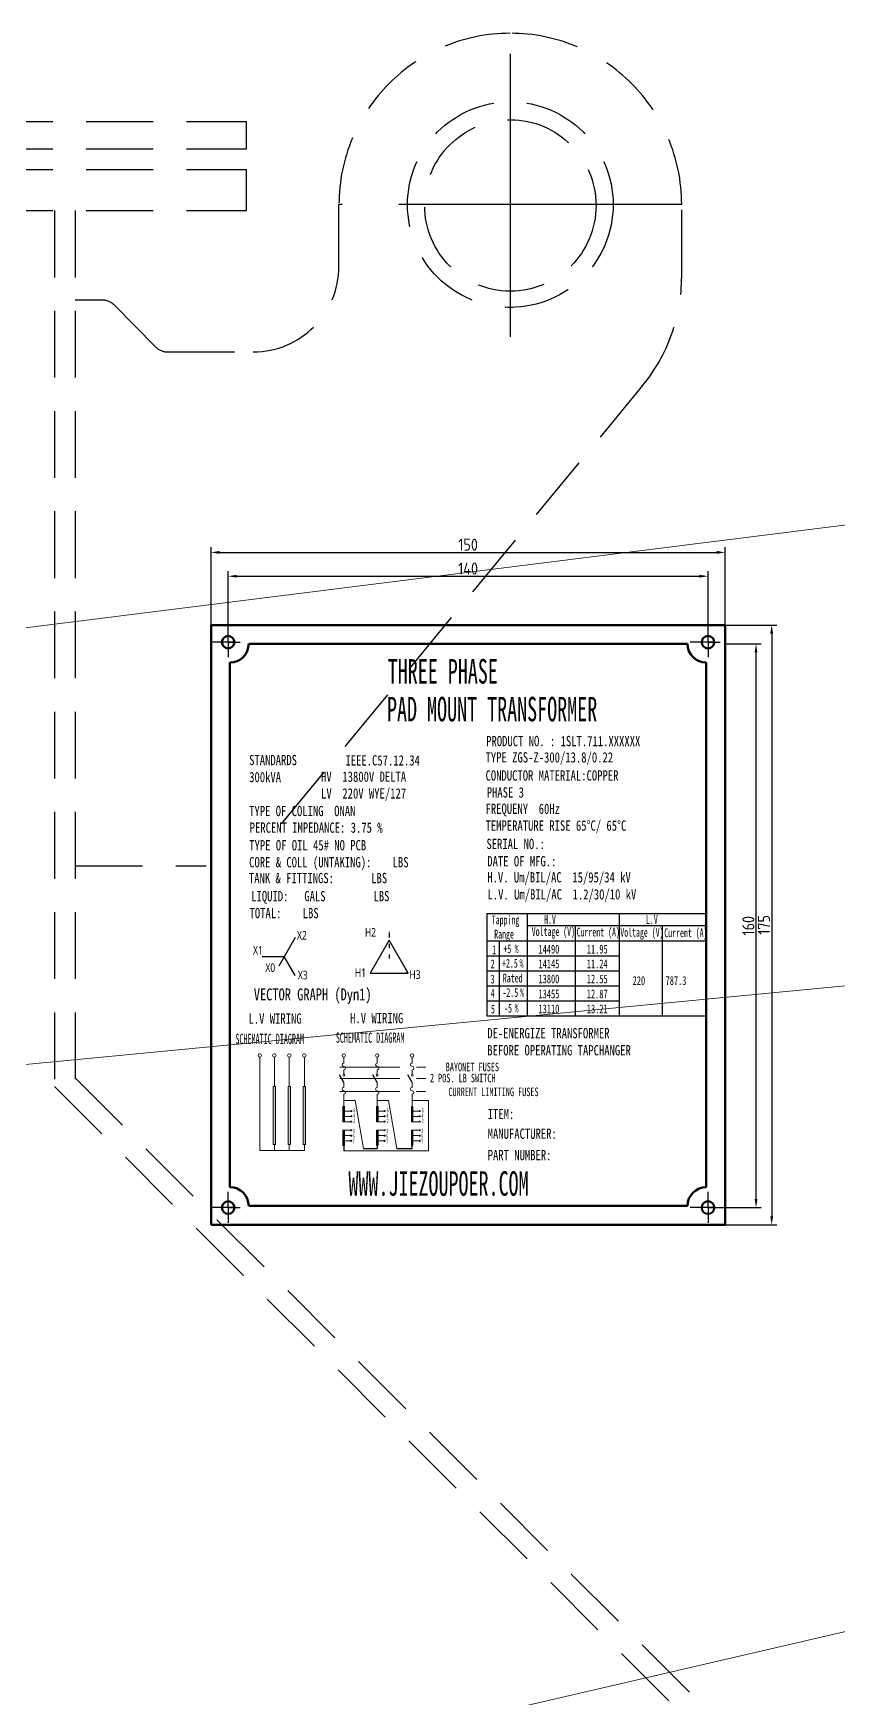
# Model space of a CAD drawing. Header units: millimetres. Extents: x 70841 to 133731, y -170061 to -164340.
# Drawn here: x 119347.7 to 119582.5, y -166025.4 to -165539.7 of the extents above; entities that cross this region are included whole.
import ezdxf
from ezdxf.enums import TextEntityAlignment as Align

# ---------------------------------------------------------------- set-up
doc = ezdxf.new("R2010")
doc.units = ezdxf.units.MM
doc.header["$LTSCALE"] = 13
for name, pattern in [('2 虚线', [5.75, 4.5, -1.25]), ('ACAD_ISO03W100', [1.18, 0.47, -0.71]), ('ACAD_ISO04W100', [30, 24, -3, 0, -3]), ('CENTERX2', [101.6, 63.5, -12.7, 12.7, -12.7]), ('DASHED', [0.75, 0.5, -0.25]), ('HIDDEN', [9.525, 6.35, -3.175])]:
    doc.linetypes.add(name, pattern=pattern)
for name, color, linetype in [('1', 4, 'Continuous'), ('2', 3, 'Continuous'), ('4', 2, 'HIDDEN'), ('4虚线层', 6, 'DASHED'), ('HYJ1', 6, 'ACAD_ISO04W100'), ('HYJ3', 4, 'Continuous')]:
    doc.layers.add(name, color=color, linetype=linetype)
for name, color, linetype, lineweight in [('2-0.13', 3, 'Continuous', 13), ('标注、文本', 3, 'Continuous', 25), ('铁心', 3, 'Continuous', 0)]:
    doc.layers.add(name, color=color, linetype=linetype, lineweight=lineweight)
doc.styles.add('11', font='')
doc.styles.get("Standard").update_dxf_attribs({"font": 'gbenor.shx', "bigfont": 'gbcbig.shx'})
doc.styles.add('宋体', font='', dxfattribs={"width": 0.6})
doc.styles.get('11').set_extended_font_data('FangSong_GB2312')
doc.styles.get('宋体').set_extended_font_data('Microsoft YaHei')
doc.dimstyles.new('1$0', dxfattribs={"dimtxt": 3.5, "dimasz": 2.5, "dimexe": 1.5, "dimexo": 0, "dimgap": 0.5, "dimtad": 1, "dimtoh": 1, "dimdec": 1, "dimtxsty": 'Standard', "dimcen": 2.5, "dimclrd": 3, "dimclre": 3, "dimclrt": 3, "dimadec": 1, "dimazin": 0, "dimtfac": 1, "dimtdec": 1, "dimtmove": 0, "dimatfit": 2, "dimfxl": 1.5, "dimarcsym": 0})

# ---------------------------------------------------------------- blocks, each defined once
blk = doc.blocks.new('*D1578')
at = {"layer": '2', "color": 3, "lineweight": -2, "transparency": 16777216}
for p, q in [((120754.4, -168095.5), (120765.05, -168095.5)), ((120763.55, -168257.51), (120763.55, -168098)), ((120752.7, -168260.01), (120765.05, -168260.01))]:
    blk.add_line(p, q, dxfattribs=at)
at = {"layer": '2', "color": 3, "transparency": 16777216}
for points in [[(120763.13, -168098), (120763.96, -168098), (120763.55, -168095.5)], [(120763.13, -168257.51), (120763.96, -168257.51), (120763.55, -168260.01)]]:
    blk.add_solid(points, dxfattribs=at)
at = {"layer": 'Defpoints', "color": 0, "transparency": 16777216}
for p in [(120754.4, -168095.5), (120763.55, -168095.5), (120752.7, -168260.01)]:
    blk.add_point(p, dxfattribs=at)
at = {"layer": '2', "color": 3, "transparency": 16777216, "insert": (120761.3, -168177.76), "char_height": 3.5, "attachment_point": 5, "rotation": 90}
blk.add_mtext('160', dxfattribs=at)
blk = doc.blocks.new('*D1579')
at = {"layer": '2', "color": 3, "lineweight": -2, "transparency": 16777216}
for p, q in [((120754.53, -168090.01), (120769.61, -168090.01)), ((120768.11, -168092.51), (120768.11, -168262.52)), ((120754.53, -168265.02), (120769.61, -168265.02))]:
    blk.add_line(p, q, dxfattribs=at)
at = {"layer": '2', "color": 3, "transparency": 16777216}
for points in [[(120767.69, -168092.51), (120768.53, -168092.51), (120768.11, -168090.01)], [(120767.69, -168262.52), (120768.53, -168262.52), (120768.11, -168265.02)]]:
    blk.add_solid(points, dxfattribs=at)
at = {"layer": 'Defpoints', "color": 0, "transparency": 16777216}
for p in [(120754.53, -168090.01), (120754.53, -168265.02), (120768.11, -168265.02)]:
    blk.add_point(p, dxfattribs=at)
at = {"layer": '2', "color": 3, "transparency": 16777216, "insert": (120765.86, -168177.52), "char_height": 3.5, "attachment_point": 5, "rotation": 90}
blk.add_mtext('175', dxfattribs=at)
blk = doc.blocks.new('*D1580')
at = {"layer": '2', "color": 3, "lineweight": -2, "transparency": 16777216}
for p, q in [((120609.53, -168090.37), (120609.53, -168074.27)), ((120612.03, -168075.77), (120747.03, -168075.77)), ((120749.53, -168090.37), (120749.53, -168074.27))]:
    blk.add_line(p, q, dxfattribs=at)
at = {"layer": '2', "color": 3, "transparency": 16777216}
for points in [[(120612.03, -168075.35), (120612.03, -168076.18), (120609.53, -168075.77)], [(120747.03, -168075.35), (120747.03, -168076.18), (120749.53, -168075.77)]]:
    blk.add_solid(points, dxfattribs=at)
at = {"layer": 'Defpoints', "color": 0, "transparency": 16777216}
for p in [(120749.53, -168075.77), (120609.53, -168090.37), (120749.53, -168090.37)]:
    blk.add_point(p, dxfattribs=at)
at = {"layer": '2', "color": 3, "transparency": 16777216, "insert": (120679.53, -168073.52), "char_height": 3.5, "attachment_point": 5}
blk.add_mtext('140', dxfattribs=at)
blk = doc.blocks.new('*D1581')
at = {"layer": '2', "color": 3, "lineweight": -2, "transparency": 16777216}
for p, q in [((120604.53, -168090.01), (120604.53, -168067.31)), ((120607.03, -168068.81), (120752.03, -168068.81)), ((120754.53, -168090.01), (120754.53, -168067.31))]:
    blk.add_line(p, q, dxfattribs=at)
at = {"layer": '2', "color": 3, "transparency": 16777216}
for points in [[(120607.03, -168068.39), (120607.03, -168069.23), (120604.53, -168068.81)], [(120752.03, -168068.39), (120752.03, -168069.23), (120754.53, -168068.81)]]:
    blk.add_solid(points, dxfattribs=at)
at = {"layer": 'Defpoints', "color": 0, "transparency": 16777216}
for p in [(120754.53, -168068.81), (120604.53, -168090.01), (120754.53, -168090.01)]:
    blk.add_point(p, dxfattribs=at)
at = {"layer": '2', "color": 3, "transparency": 16777216, "insert": (120679.53, -168066.56), "char_height": 3.5, "attachment_point": 5}
blk.add_mtext('150', dxfattribs=at)
blk = doc.blocks.new('125560')
at = {"layer": '铁心'}
h = blk.add_hatch(color=256, dxfattribs=at)
h.dxf.hatch_style = 1
h.paths.add_polyline_path([(120622.68, -168224.63), (120623.31, -168224.63), (120623.31, -168241.61), (120622.68, -168241.61)])
h = blk.add_hatch(color=256, dxfattribs=at)
h.dxf.hatch_style = 1
h.paths.add_polyline_path([(120627.05, -168224.63), (120627.67, -168224.63), (120627.67, -168241.61), (120627.05, -168241.61)])
h = blk.add_hatch(color=256, dxfattribs=at)
h.dxf.hatch_style = 1
h.paths.add_polyline_path([(120631.44, -168224.63), (120632.06, -168224.63), (120632.06, -168241.61), (120631.44, -168241.61)])
h = blk.add_hatch(color=256, dxfattribs=at)
h.dxf.hatch_style = 1
h.paths.add_polyline_path([(120643.49, -168230.49), (120643.02, -168230.49), (120643.49, -168234.95)])
h.paths.add_polyline_path([(120643.02, -168230.49), (120643.49, -168234.95), (120643.02, -168234.95)])
h = blk.add_hatch(color=256, dxfattribs=at)
h.dxf.hatch_style = 1
h.paths.add_polyline_path([(120643.37, -168230.49), (120643.13, -168230.49), (120643.37, -168234.95)])
h.paths.add_polyline_path([(120643.13, -168230.49), (120643.37, -168234.95), (120643.13, -168234.95)])
h = blk.add_hatch(color=256, dxfattribs=at)
h.dxf.hatch_style = 1
h.paths.add_polyline_path([(120653.25, -168230.49), (120652.77, -168230.49), (120653.25, -168234.95)])
h.paths.add_polyline_path([(120652.77, -168230.49), (120653.25, -168234.95), (120652.77, -168234.95)])
h = blk.add_hatch(color=256, dxfattribs=at)
h.dxf.hatch_style = 1
h.paths.add_polyline_path([(120653.13, -168230.49), (120652.89, -168230.49), (120653.13, -168234.95)])
h.paths.add_polyline_path([(120652.89, -168230.49), (120653.13, -168234.95), (120652.89, -168234.95)])
h = blk.add_hatch(color=256, dxfattribs=at)
h.dxf.hatch_style = 1
h.paths.add_polyline_path([(120663.45, -168230.49), (120662.97, -168230.49), (120663.45, -168234.95)])
h.paths.add_polyline_path([(120662.97, -168230.49), (120663.45, -168234.95), (120662.97, -168234.95)])
h = blk.add_hatch(color=256, dxfattribs=at)
h.dxf.hatch_style = 1
h.paths.add_polyline_path([(120663.33, -168230.49), (120663.09, -168230.49), (120663.33, -168234.95)])
h.paths.add_polyline_path([(120663.09, -168230.49), (120663.33, -168234.95), (120663.09, -168234.95)])
h = blk.add_hatch(color=256, dxfattribs=at)
h.dxf.hatch_style = 1
h.paths.add_polyline_path([(120643.49, -168237.44), (120643.02, -168237.44), (120643.49, -168241.91)])
h.paths.add_polyline_path([(120643.02, -168237.44), (120643.49, -168241.91), (120643.02, -168241.91)])
h = blk.add_hatch(color=256, dxfattribs=at)
h.dxf.hatch_style = 1
h.paths.add_polyline_path([(120643.37, -168237.44), (120643.13, -168237.44), (120643.37, -168241.91)])
h.paths.add_polyline_path([(120643.13, -168237.44), (120643.37, -168241.91), (120643.13, -168241.91)])
h = blk.add_hatch(color=256, dxfattribs=at)
h.dxf.hatch_style = 1
h.paths.add_polyline_path([(120653.25, -168237.44), (120652.77, -168237.44), (120653.25, -168241.91)])
h.paths.add_polyline_path([(120652.77, -168237.44), (120653.25, -168241.91), (120652.77, -168241.91)])
h = blk.add_hatch(color=256, dxfattribs=at)
h.dxf.hatch_style = 1
h.paths.add_polyline_path([(120653.13, -168237.44), (120652.89, -168237.44), (120653.13, -168241.91)])
h.paths.add_polyline_path([(120652.89, -168237.44), (120653.13, -168241.91), (120652.89, -168241.91)])
h = blk.add_hatch(color=256, dxfattribs=at)
h.dxf.hatch_style = 1
h.paths.add_polyline_path([(120663.45, -168237.44), (120662.97, -168237.44), (120663.45, -168241.91)])
h.paths.add_polyline_path([(120662.97, -168237.44), (120663.45, -168241.91), (120662.97, -168241.91)])
h = blk.add_hatch(color=256, dxfattribs=at)
h.dxf.hatch_style = 1
h.paths.add_polyline_path([(120663.33, -168237.44), (120663.09, -168237.44), (120663.33, -168241.91)])
h.paths.add_polyline_path([(120663.09, -168237.44), (120663.33, -168241.91), (120663.09, -168241.91)])
at = {"layer": '2'}
for points in [[(120656.48, -168179.24, 0, 0.385, 0), (120656.48, -168180.01, 0.385, 0.385, 0)], [(120629.08, -168181.19, 0, 0.385, 0), (120628.7, -168181.86, 0.385, 0.385, 0)], [(120656.48, -168181.97, 0, 0.385, 0), (120656.87, -168182.64, 0.385, 0.385, 0)], [(120619.45, -168186.75, 0, 0.385, 0), (120620.22, -168186.75, 0.385, 0.385, 0)], [(120629.08, -168192.31, 0, 0.385, 0), (120628.7, -168191.64, 0.385, 0.385, 0)], [(120650.92, -168191.6, 0, 0.385, 0), (120651.31, -168190.93, 0.385, 0.385, 0)]]:
    blk.add_lwpolyline(points, format="xyseb", dxfattribs=at)
at = {"layer": '2', "linetype": 'ACAD_ISO03W100', "ltscale": 0.2}
blk.add_lwpolyline([(120656.48, -168180.01), (120656.48, -168188.39)], dxfattribs=at)
at = {"layer": '2'}
for points in [[(120629.08, -168181.19), (120624.27, -168189.53)], [(120619.45, -168186.75), (120625.87, -168186.75)], [(120629.08, -168192.31), (120625.87, -168186.75)]]:
    blk.add_lwpolyline(points, dxfattribs=at)
blk.add_lwpolyline([(120656.48, -168181.97), (120650.92, -168191.6), (120662.04, -168191.6)], close=True, dxfattribs=at)
at = {"layer": '2', "linetype": 'Continuous'}
blk.add_lwpolyline([(120662.04, -168191.6), (120661.27, -168191.6)], dxfattribs=at)
at = {"layer": '2-0.13'}
for p, q in [((120725.35, -168177.71), (120737.96, -168177.71)), ((120618.74, -168216.13), (120618.74, -168243.31)), ((120618.74, -168243.31), (120631.75, -168243.31))]:
    blk.add_line(p, q, dxfattribs=at)
for centre, radius in [((120618.74, -168215.63), 0.499), ((120623, -168215.63), 0.499), ((120627.36, -168215.63), 0.499), ((120631.75, -168215.63), 0.499), ((120643.25, -168215.63), 0.499), ((120653.01, -168215.63), 0.499), ((120663.21, -168215.63), 0.499), ((120643.25, -168221.36), 0.249), ((120653.01, -168221.36), 0.249), ((120663.21, -168221.36), 0.249)]:
    blk.add_circle(centre, radius, dxfattribs=at)
for centre, start, end in [((120643.25, -168218.32), 90, 270), ((120643.25, -168219.32), 270, 90), ((120653.01, -168218.32), 90, 270), ((120653.01, -168219.32), 270, 90), ((120663.21, -168218.32), 90, 270), ((120663.21, -168219.32), 270, 90), ((120643.25, -168225.46), 90, 270), ((120643.25, -168226.45), 270, 90), ((120653.01, -168225.46), 90, 270), ((120653.01, -168226.45), 270, 90), ((120663.21, -168225.46), 90, 270), ((120663.21, -168226.45), 270, 90)]:
    blk.add_arc(centre, 0.499, start, end, dxfattribs=at)
at = {"layer": 'HYJ1', "color": 1, "linetype": 'CENTERX2'}
for p, q in [((120609.53, -168095.01), (120609.53, -168090.37)), ((120749.53, -168095.01), (120749.53, -168090.37)), ((120609.53, -168095.01), (120604.29, -168095.01)), ((120611.36, -168095.01), (120609.53, -168095.01)), ((120609.53, -168095.01), (120613.03, -168095.01)), ((120609.53, -168095.01), (120609.53, -168099.41)), ((120609.53, -168095.01), (120609.53, -168096.84)), ((120749.53, -168095.01), (120744.29, -168095.01)), ((120751.36, -168095.01), (120749.53, -168095.01)), ((120749.53, -168095.01), (120753.03, -168095.01)), ((120749.53, -168095.01), (120749.53, -168099.41)), ((120749.53, -168095.01), (120749.53, -168096.84)), ((120609.53, -168260.01), (120609.53, -168255.37)), ((120749.53, -168260.01), (120749.53, -168255.37)), ((120609.53, -168260.01), (120604.29, -168260.01)), ((120611.36, -168260.01), (120609.53, -168260.01)), ((120609.53, -168260.01), (120613.03, -168260.01)), ((120609.53, -168260.01), (120609.53, -168264.41)), ((120609.53, -168260.01), (120609.53, -168261.84)), ((120749.53, -168260.01), (120744.29, -168260.01)), ((120751.36, -168260.01), (120749.53, -168260.01)), ((120749.53, -168260.01), (120753.03, -168260.01)), ((120749.53, -168260.01), (120749.53, -168264.41)), ((120749.53, -168260.01), (120749.53, -168261.84))]:
    blk.add_line(p, q, dxfattribs=at)
at = {"layer": 'HYJ3', "linetype": 'ByBlock', "lineweight": 50}
for p, q in [((120754.53, -168090.01), (120604.53, -168090.01)), ((120604.53, -168090.01), (120604.53, -168265.02)), ((120754.53, -168265.02), (120754.53, -168090.01)), ((120743.56, -168095.5), (120615.51, -168095.5)), ((120610.02, -168100.99), (120610.02, -168254.04)), ((120749.04, -168254.04), (120749.04, -168100.99)), ((120615.51, -168259.53), (120743.56, -168259.53)), ((120754.53, -168265.02), (120604.53, -168265.02))]:
    blk.add_line(p, q, dxfattribs=at)
for centre in [(120609.53, -168095.01), (120749.53, -168095.01), (120609.53, -168260.01), (120749.53, -168260.01)]:
    blk.add_circle(centre, 1.83, dxfattribs=at)
for centre, start, end in [((120610.02, -168095.5), 270, 0), ((120749.04, -168095.5), 180, 270), ((120610.02, -168259.53), 0, 90), ((120749.04, -168259.53), 90, 180)]:
    blk.add_arc(centre, 5.49, start, end, dxfattribs=at)
at = {"layer": '标注、文本', "color": 0}
for p, q in [((120684.96, -168174.2), (120684.96, -168204.09)), ((120684.96, -168174.2), (120684.96, -168204.09)), ((120684.96, -168174.2), (120749.04, -168174.2)), ((120696.75, -168174.2), (120696.75, -168204.09)), ((120723.63, -168174.2), (120723.63, -168204.09)), ((120749.04, -168174.2), (120749.04, -168208.47)), ((120696.75, -168177.71), (120720.36, -168177.71)), ((120710.8, -168177.71), (120710.8, -168204.09)), ((120714.75, -168177.71), (120749.04, -168177.71)), ((120736.12, -168177.71), (120736.12, -168204.09)), ((120684.96, -168182.18), (120749.04, -168182.18)), ((120688.58, -168182.18), (120688.58, -168204.09)), ((120684.96, -168186.56), (120723.63, -168186.56)), ((120684.96, -168190.94), (120723.63, -168190.94)), ((120684.96, -168195.32), (120723.63, -168195.32)), ((120684.96, -168199.71), (120723.63, -168199.71)), ((120684.96, -168204.09), (120749.04, -168204.09))]:
    blk.add_line(p, q, dxfattribs=at)
at = {"layer": '标注、文本', "color": 2, "linetype": '2 虚线', "lineweight": 9, "ltscale": 0.3}
for p, q in [((120642.06, -168219.07), (120667.19, -168219.07)), ((120642.06, -168222.37), (120667.19, -168222.37)), ((120642.06, -168226.11), (120667.19, -168226.11))]:
    blk.add_line(p, q, dxfattribs=at)
at = {"layer": '标注、文本'}
for p, q in [((120643.25, -168223.53), (120642, -168221.26)), ((120653.01, -168223.53), (120651.75, -168221.26)), ((120663.21, -168223.53), (120661.96, -168221.26)), ((120643.25, -168241.91), (120643.25, -168243.45)), ((120649.01, -168242.77), (120653.01, -168242.77)), ((120653.01, -168241.92), (120653.01, -168242.77)), ((120658.77, -168242.77), (120663.21, -168242.77)), ((120663.21, -168242.77), (120663.21, -168241.91))]:
    blk.add_line(p, q, dxfattribs=at)
at = {"layer": '铁心'}
for p, q in [((120623, -168216.13), (120623, -168224.63)), ((120627.36, -168216.13), (120627.36, -168224.63)), ((120631.75, -168216.13), (120631.75, -168224.63)), ((120646.59, -168228.79), (120643.25, -168228.79)), ((120649.01, -168242.77), (120646.59, -168228.79)), ((120656.35, -168228.79), (120653, -168228.79)), ((120658.77, -168242.77), (120656.35, -168228.79)), ((120663.21, -168228.79), (120668.01, -168228.79)), ((120668.01, -168228.79), (120668.01, -168243.45)), ((120623, -168243.31), (120623, -168241.61)), ((120627.36, -168243.31), (120627.36, -168241.61)), ((120631.75, -168243.31), (120631.75, -168241.61)), ((120653.01, -168242.77), (120649.01, -168242.77)), ((120663.21, -168242.77), (120658.77, -168242.77))]:
    blk.add_line(p, q, dxfattribs=at)
for points in [[(120643.25, -168217.82), (120643.25, -168216.13)], [(120653.01, -168217.82), (120653.01, -168216.13)], [(120663.21, -168217.82), (120663.21, -168216.13)], [(120643.25, -168221.11), (120643.25, -168219.82)], [(120643.25, -168224.96), (120643.25, -168223.53)], [(120653.01, -168221.11), (120653.01, -168219.82)], [(120653.01, -168224.96), (120653.01, -168223.53)], [(120663.21, -168221.11), (120663.21, -168219.82)], [(120663.21, -168224.96), (120663.21, -168223.53)], [(120643.25, -168230.49), (120643.25, -168226.95)], [(120653.01, -168230.49), (120653.01, -168226.95)], [(120663.21, -168230.49), (120663.21, -168226.95)], [(120643.49, -168230.49), (120643.02, -168230.49), (120643.49, -168234.95), (120643.49, -168230.49)], [(120643.37, -168230.49), (120643.13, -168230.49), (120643.37, -168234.95), (120643.37, -168230.49)], [(120643.25, -168230.49), (120643.25, -168234.95)], [(120643.25, -168231.84), (120645.29, -168231.84)], [(120643.25, -168233.38), (120645.29, -168233.38)], [(120653.25, -168230.49), (120652.77, -168230.49), (120653.25, -168234.95), (120653.25, -168230.49)], [(120653.13, -168230.49), (120652.89, -168230.49), (120653.13, -168234.95), (120653.13, -168230.49)], [(120653.01, -168230.49), (120653.01, -168234.95)], [(120653.01, -168231.84), (120655.05, -168231.84)], [(120653.01, -168233.38), (120655.05, -168233.38)], [(120663.45, -168230.49), (120662.97, -168230.49), (120663.45, -168234.95), (120663.45, -168230.49)], [(120663.33, -168230.49), (120663.09, -168230.49), (120663.33, -168234.95), (120663.33, -168230.49)], [(120663.21, -168230.49), (120663.21, -168234.95)], [(120663.21, -168231.84), (120665.28, -168231.84)], [(120663.21, -168233.38), (120665.28, -168233.38)], [(120643.49, -168237.44), (120643.02, -168237.44), (120643.49, -168241.91), (120643.49, -168237.44)], [(120643.37, -168237.44), (120643.13, -168237.44), (120643.37, -168241.91), (120643.37, -168237.44)], [(120643.25, -168234.95), (120645.29, -168234.95)], [(120643.25, -168241.91), (120643.25, -168237.44)], [(120643.25, -168237.44), (120645.29, -168237.44)], [(120643.25, -168239.01), (120645.29, -168239.01)], [(120653.25, -168237.44), (120652.77, -168237.44), (120653.25, -168241.91), (120653.25, -168237.44)], [(120653.13, -168237.44), (120652.89, -168237.44), (120653.13, -168241.91), (120653.13, -168237.44)], [(120653.01, -168234.95), (120655.05, -168234.95)], [(120653.01, -168241.91), (120653.01, -168237.44)], [(120653.01, -168237.44), (120655.05, -168237.44)], [(120653.01, -168239.01), (120655.05, -168239.01)], [(120663.45, -168237.44), (120662.97, -168237.44), (120663.45, -168241.91), (120663.45, -168237.44)], [(120663.33, -168237.44), (120663.09, -168237.44), (120663.33, -168241.91), (120663.33, -168237.44)], [(120663.21, -168234.95), (120665.28, -168234.95)], [(120663.21, -168241.91), (120663.21, -168237.44)], [(120663.21, -168237.44), (120665.28, -168237.44)], [(120663.21, -168239.01), (120665.28, -168239.01)], [(120643.25, -168240.55), (120645.29, -168240.55)], [(120668.01, -168243.45), (120668.01, -168243.45), (120643.25, -168243.45)], [(120653.01, -168240.55), (120655.05, -168240.55)], [(120663.21, -168240.55), (120665.28, -168240.55)]]:
    blk.add_lwpolyline(points, dxfattribs=at)
for points in [[(120623.31, -168241.61), (120622.68, -168241.61), (120622.68, -168224.63), (120623.31, -168224.63)], [(120627.67, -168241.61), (120627.05, -168241.61), (120627.05, -168224.63), (120627.67, -168224.63)], [(120632.06, -168241.61), (120631.44, -168241.61), (120631.44, -168224.63), (120632.06, -168224.63)], [(120643.02, -168230.49), (120643.49, -168234.95), (120643.02, -168234.95), (120643.02, -168230.49)], [(120643.13, -168230.49), (120643.37, -168234.95), (120643.13, -168234.95), (120643.13, -168230.49)], [(120652.77, -168230.49), (120653.25, -168234.95), (120652.77, -168234.95), (120652.77, -168230.49)], [(120652.89, -168230.49), (120653.13, -168234.95), (120652.89, -168234.95), (120652.89, -168230.49)], [(120662.97, -168230.49), (120663.45, -168234.95), (120662.97, -168234.95), (120662.97, -168230.49)], [(120663.09, -168230.49), (120663.33, -168234.95), (120663.09, -168234.95), (120663.09, -168230.49)], [(120643.02, -168237.44), (120643.49, -168241.91), (120643.02, -168241.91), (120643.02, -168237.44)], [(120643.13, -168237.44), (120643.37, -168241.91), (120643.13, -168241.91), (120643.13, -168237.44)], [(120652.77, -168237.44), (120653.25, -168241.91), (120652.77, -168241.91), (120652.77, -168237.44)], [(120652.89, -168237.44), (120653.13, -168241.91), (120652.89, -168241.91), (120652.89, -168237.44)], [(120662.97, -168237.44), (120663.45, -168241.91), (120662.97, -168241.91), (120662.97, -168237.44)], [(120663.09, -168237.44), (120663.33, -168241.91), (120663.09, -168241.91), (120663.09, -168237.44)]]:
    blk.add_lwpolyline(points, close=True, dxfattribs=at)
for centre in [(120645.45, -168231.85), (120645.45, -168233.35), (120655.18, -168231.85), (120655.18, -168233.35), (120665.41, -168231.85), (120665.41, -168233.35), (120645.45, -168234.91), (120645.45, -168237.45), (120645.45, -168239.02), (120655.18, -168234.91), (120655.18, -168237.45), (120655.18, -168239.02), (120665.41, -168234.91), (120665.41, -168237.45), (120665.41, -168239.02), (120645.45, -168240.52), (120655.18, -168240.52), (120665.41, -168240.52)]:
    blk.add_circle(centre, 0.154, dxfattribs=at)
at = {"layer": '2', "style": '宋体', "width": 0.76}
for s, p in [('X2', (120629.6, -168181.8)), ('H2', (120649.42, -168180.94)), ('X1', (120616.77, -168186.16)), ('X0', (120620.37, -168191.25)), ('H1', (120646.49, -168192.7)), ('X3', (120629.85, -168193.4)), ('H3', (120662.41, -168193.25))]:
    blk.add_text(s, height=2.5, dxfattribs=at).set_placement(p)
at = {"layer": '2-0.13', "style": '11'}
for s, height, width, p in [('PRODUCT NO. : 1SLT.711.XXXXXX', 3, 0.76, (120684.8, -168125.37)), ('TYPE ZGS-Z-300/13.8/0.22', 3, 0.76, (120684.62, -168130.12)), ('STANDARDS', 3, 0.76, (120615.64, -168130.91)), ('IEEE.C57.12.34', 3, 0.76, (120643.74, -168131)), ('300kVA', 3, 0.76, (120615.65, -168135.87)), ('HV  13800V DELTA', 3, 0.76, (120636.63, -168135.76)), ('CONDUCTOR MATERIAL:COPPER', 3, 0.76, (120684.62, -168135.41)), ('LV  220V WYE/127', 3, 0.76, (120636.63, -168140.64)), ('PHASE 3', 3, 0.76, (120684.97, -168140.35)), ('TYPE OF COLING  ONAN', 3, 0.76, (120615.64, -168145.78)), ('TEMPERATURE RISE 65°C/ 65°C', 3, 0.76, (120684.62, -168150.03)), ('FREQUENY  60Hz', 3, 0.76, (120684.62, -168145.12)), ('PERCENT IMPEDANCE: 3.75 %%%', 3, 0.76, (120615.8, -168150.63)), ('TYPE OF OIL 45# NO PCB', 3, 0.76, (120615.67, -168155.76)), ('SERIAL NO.:', 3, 0.76, (120684.87, -168155.39)), ('CORE & COLL (UNTAKING):    LBS', 3, 0.76, (120615.64, -168160.72)), ('DATE OF MFG.:', 3, 0.76, (120685.13, -168160.43)), ('TANK & FITTINGS:       LBS', 3, 0.76, (120615.57, -168165.34)), ('H.V. Um/BIL/AC  15/95/34 kV', 3, 0.76, (120685.12, -168165.12)), ('LIQUID:   GALS         LBS', 3, 0.76, (120616.24, -168170.62)), ('L.V. Um/BIL/AC  1.2/30/10 kV', 3, 0.76, (120685.19, -168170.1)), ('TOTAL:    LBS', 3, 0.76, (120615.76, -168175.57)), ('Tapping ', 2.556, 0.55, (120686.43, -168177.33)), ('H.V', 2.556, 0.55, (120701.7, -168177.21)), ('L.V', 2.556, 0.55, (120731.43, -168177.21)), ('Range', 2.556, 0.55, (120687.15, -168181.5)), ('Voltage (V)', 2.5558, 0.55, (120698.1, -168180.73)), ('Current (A)', 2.5558, 0.55, (120711.2, -168180.89)), ('Voltage (V)', 2.5558, 0.55, (120723.94, -168180.96)), ('Current (A)', 2.5558, 0.55, (120736.77, -168181.08)), ('1      ', 2.556, 0.55, (120686.54, -168186.07)), ('+5', 2.556, 0.55, (120689.84, -168185.78)), ('%', 2.56, 0.55, (120693.11, -168185.78)), ('14490', 2.556, 0.7, (120700.07, -168185.87)), ('11.95', 2.556, 0.7, (120714.17, -168185.87)), ('2   ', 2.556, 0.55, (120686.12, -168190.16)), ('+2.5', 2.556, 0.55, (120689.43, -168189.99)), ('%', 2.56, 0.55, (120694.53, -168189.99)), ('14145', 2.556, 0.7, (120700.07, -168190.16)), ('11.24', 2.556, 0.7, (120714.17, -168190.16)), ('3', 2.56, 0.55, (120686.11, -168194.6)), ('Rated', 2.556, 0.55, (120689.67, -168194.31)), ('13800', 2.556, 0.7, (120700.07, -168194.57)), ('12.55', 2.556, 0.7, (120714.17, -168194.57)), ('220', 2.556, 0.7, (120727.54, -168195.04)), ('787.3', 2.556, 0.7, (120737.15, -168195.04)), ('VECTOR GRAPH (Dyn1)', 3.5, 0.76, (120616.99, -168199.55)), ('4', 2.56, 0.55, (120686.12, -168198.72)), ('-2.5', 2.556, 0.55, (120689.54, -168198.52)), ('%', 2.56, 0.55, (120694.68, -168198.52)), ('13455', 2.556, 0.7, (120700.07, -168198.94)), ('12.87', 2.556, 0.7, (120714.17, -168198.94)), ('L.V WIRING ', 3, 0.76, (120615.45, -168206.34)), ('H.V WIRING ', 3, 0.76, (120645.11, -168206.21)), ('5', 2.56, 0.55, (120686.22, -168203.36)), ('-5', 2.556, 0.55, (120690.05, -168203.09)), ('%', 2.56, 0.55, (120693.11, -168203.09)), ('13110', 2.556, 0.7, (120700.07, -168203.29)), ('13.21', 2.556, 0.7, (120714.17, -168203.29)), ('SCHEMATIC DIAGRAM ', 3, 0.55, (120611.62, -168212.28)), ('SCHEMATIC DIAGRAM ', 3, 0.55, (120640.93, -168211.92)), ('DE-ENERGIZE TRANSFORMER', 3, 0.76, (120685.13, -168210.61)), ('BEFORE OPERATING TAPCHANGER', 3, 0.76, (120685.13, -168215.59)), ('2 POS. LB SWITCH', 2.5, 0.67, (120668.38, -168223.46)), ('ITEM:', 3, 0.76, (120685.24, -168234.19)), ('MANUFACTURER:', 3, 0.76, (120685.24, -168239.94)), ('PART NUMBER:', 3, 0.76, (120685.24, -168246.18))]:
    blk.add_text(s, height=height, dxfattribs=dict(at, width=width)).set_placement(p)
at = {"layer": '2-0.13', "style": '11', "width": 0.67}
for s, p in [('BAYONET FUSES', (120688.55, -168220.23)), ('CURRENT LIMITING FUSES', (120700.1, -168227.48))]:
    blk.add_text(s, height=2.5, dxfattribs=at).set_placement(p, align=Align.RIGHT)
at = {"layer": '4', "color": 4, "style": '11', "width": 0.6}
for s, p in [('THREE PHASE ', (120656.08, -168107.08)), (' PAD MOUNT TRANSFORMER', (120652.95, -168118.12)), ('WWW.JIEZOUPOER.COM', (120644.6, -168256.56))]:
    blk.add_text(s, height=7.1563, dxfattribs=at).set_placement(p)
at = {"layer": '铁心', "style": '11', "width": 0.55}
for s, p in [('4', (120645.97, -168233.83)), ('6', (120646.02, -168232.25)), ('2', (120646.03, -168235.33)), ('4', (120655.7, -168233.83)), ('6', (120655.75, -168232.25)), ('2', (120655.77, -168235.33)), ('4', (120665.93, -168233.83)), ('6', (120665.98, -168232.25)), ('2', (120665.99, -168235.33)), ('5', (120645.85, -168239.82)), ('3', (120645.9, -168238.24)), ('5', (120655.58, -168239.82)), ('3', (120655.63, -168238.24)), ('5', (120665.81, -168239.82)), ('3', (120665.86, -168238.24)), ('7', (120645.87, -168241.29)), ('7', (120655.61, -168241.29)), ('7', (120665.83, -168241.29))]:
    blk.add_text(s, height=1.25, dxfattribs=at).set_placement(p)
at = {"layer": '2'}
for base, p1, p2, picture, middle in [((120754.53, -168068.81), (120604.53, -168090.01), (120754.53, -168090.01), '*D1581', (120679.53, -168066.56)), ((120749.53, -168075.77), (120609.53, -168090.37), (120749.53, -168090.37), '*D1580', (120679.53, -168073.52))]:
    dim = blk.add_linear_dim(base=base, p1=p1, p2=p2, dimstyle='1$0', dxfattribs=at)
    dim.commit()
    dim.dimension.update_dxf_attribs({"geometry": picture, "text_midpoint": middle})
for base, p1, p2, text, picture, middle in [((120768.11, -168265.02), (120754.53, -168090.01), (120754.53, -168265.02), '175', '*D1579', (120765.86, -168177.52)), ((120763.55, -168095.5), (120752.7, -168260.01), (120754.4, -168095.5), '160', '*D1578', (120761.3, -168177.76))]:
    dim = blk.add_linear_dim(base=base, p1=p1, p2=p2, angle=90, text=text, dimstyle='1$0', dxfattribs=at)
    dim.commit()
    dim.dimension.update_dxf_attribs({"geometry": picture, "text_midpoint": middle})

msp = doc.modelspace()

# ---------------------------------------------------------------- linework, layer by layer
at = {"layer": '1', "color": 1, "linetype": 'CENTERX2', "lineweight": -3, "ltscale": 0.1}
for p, q in [((119486.942, -165545.706), (119486.942, -165633.647)), ((119536.942, -165589.677), (119436.942, -165589.677))]:
    msp.add_line(p, q, dxfattribs=at)
at = {"layer": '4虚线层', "ltscale": 3}
for p, q in [((118397.942, -165565.409), (119409.942, -165565.409)), ((119409.942, -165573.409), (119409.942, -165565.409)), ((118397.942, -165573.409), (119409.942, -165573.409)), ((118397.942, -165579.409), (119409.942, -165579.409)), ((119409.942, -165591.409), (119409.942, -165579.409)), ((118397.942, -165591.409), (119409.942, -165591.409)), ((119353.942, -165591.409), (119353.942, -165847.011)), ((119359.942, -165591.409), (119359.942, -165853.011)), ((119436.942, -165607.668), (119436.942, -165589.685)), ((119536.942, -165610.682), (119536.942, -165589.685)), ((119367.854, -165617.552), (119359.942, -165617.552)), ((119383.416, -165631.183), (119371.41, -165619.037)), ((119386.972, -165632.668), (119411.942, -165632.668)), ((119525.52, -165642.49), (119417.442, -165773.572)), ((119360.115, -165782.668), (119398.153, -165782.668)), ((119359.942, -165844.526), (119574.991, -166059.575)), ((119359.942, -165844.526), (119574.991, -166059.575)), ((119353.942, -165847.011), (119568.298, -166061.368))]:
    msp.add_line(p, q, dxfattribs=at)
for centre, radius in [((119486.942, -165589.677), 30), ((119486.942, -165589.926), 25)]:
    msp.add_circle(centre, radius, dxfattribs=at)
for centre, radius, start, end in [((119486.942, -165589.685), 50, 90, 180), ((119486.942, -165589.685), 50, 0, 90), ((119411.942, -165607.668), 25, 270, 0), ((119486.942, -165610.682), 50, 320.49414, 0), ((119367.854, -165622.552), 5, 44.66809, 90), ((119386.972, -165627.668), 5, 224.66809, 270)]:
    msp.add_arc(centre, radius, start, end, dxfattribs=at)
at = {"layer": '铁心'}
for points in [[(119159.92, -165736.429), (119945.875, -165637.847), (119945.875, -165637.847)], [(119285.587, -165846.39), (119937.349, -165783.78), (119937.349, -165783.78)], [(119063.928, -166126.99), (119937.527, -165924.195), (119937.527, -165924.195)]]:
    msp.add_lwpolyline(points, dxfattribs=at)

# ---------------------------------------------------------------- block references
at = {"layer": '标注、文本'}
msp.add_blockref('125560', (-1204.908, 2377.642), dxfattribs=at)

doc.saveas('drawing.dxf')
